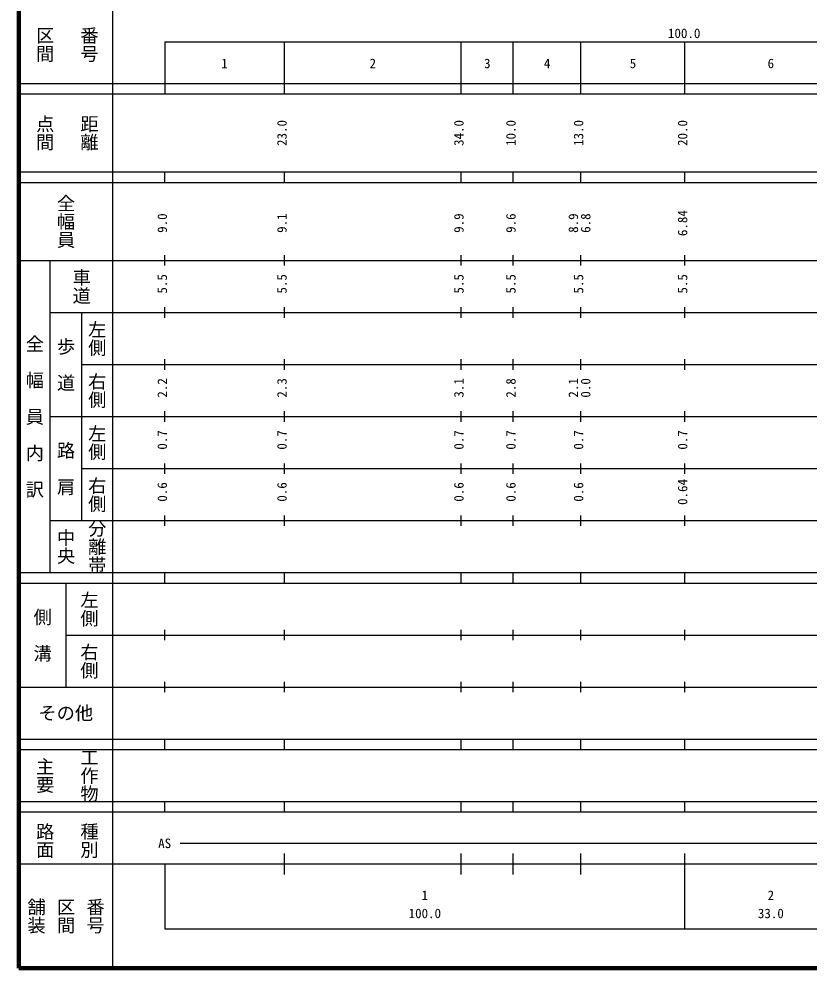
# Model space of a CAD drawing. Units: millimetres on the paper, enlarged 1000 times. Extents: x 40000 to 680000, y 20000 to 380000.
# Drawn here: x 40000 to 191836, y 20000 to 202409 of the extents above; entities that cross this region are included whole.
import ezdxf
from ezdxf.enums import TextEntityAlignment as Align

# ---------------------------------------------------------------- set-up
doc = ezdxf.new("R2010")
doc.units = ezdxf.units.MM
doc.header["$LTSCALE"] = 1000
doc.layers.add('M-TTL', color=2, linetype='Continuous', lineweight=140)
doc.layers.add('M-TTL-BAND', color=7, linetype='Continuous', lineweight=25)
doc.styles.add('@ＭＳ ゴシック', font='')
doc.styles.add('ＭＳ ゴシック', font='')
doc.styles.get('@ＭＳ ゴシック').set_extended_font_data('@MS Gothic')
doc.styles.get('ＭＳ ゴシック').set_extended_font_data('MS Gothic')

msp = doc.modelspace()

# ---------------------------------------------------------------- linework, layer by layer
at = {"layer": 'M-TTL'}
for p, q in [((40000, 380000), (40000, 20000)), ((40000, 20000), (680000, 20000))]:
    msp.add_line(p, q, dxfattribs=at)
at = {"layer": 'M-TTL-BAND'}
for p, q in [((58000, 370000), (58000, 20000)), ((68000, 198000), (579000, 198000)), ((68000, 198000), (68000, 188000)), ((91000, 188000), (91000, 198000)), ((125000, 188000), (125000, 198000)), ((135000, 188000), (135000, 198000)), ((148000, 188000), (148000, 198000)), ((168000, 188000), (168000, 198000)), ((40000, 190000), (579000, 190000)), ((40000, 188000), (579000, 188000)), ((40000, 173000), (579000, 173000)), ((68000, 171000), (68000, 173000)), ((91000, 171000), (91000, 173000)), ((125000, 171000), (125000, 173000)), ((135000, 171000), (135000, 173000)), ((148000, 171000), (148000, 173000)), ((168000, 171000), (168000, 173000)), ((40000, 171000), (579000, 171000)), ((68000, 155000), (68000, 157000)), ((91000, 155000), (91000, 157000)), ((125000, 155000), (125000, 157000)), ((135000, 155000), (135000, 157000)), ((148000, 155000), (148000, 157000)), ((168000, 155000), (168000, 157000)), ((40000, 156000), (579000, 156000)), ((46000, 96000), (46000, 156000)), ((46000, 146000), (579000, 146000)), ((52000, 146000), (52000, 106000)), ((68000, 145000), (68000, 147000)), ((91000, 145000), (91000, 147000)), ((125000, 145000), (125000, 147000)), ((135000, 145000), (135000, 147000)), ((148000, 145000), (148000, 147000)), ((168000, 145000), (168000, 147000)), ((68000, 135000), (68000, 137000)), ((91000, 135000), (91000, 137000)), ((125000, 135000), (125000, 137000)), ((135000, 135000), (135000, 137000)), ((148000, 135000), (148000, 137000)), ((168000, 135000), (168000, 137000)), ((52000, 136000), (579000, 136000)), ((46000, 126000), (579000, 126000)), ((68000, 125000), (68000, 127000)), ((91000, 125000), (91000, 127000)), ((125000, 125000), (125000, 127000)), ((135000, 125000), (135000, 127000)), ((148000, 125000), (148000, 127000)), ((168000, 125000), (168000, 127000)), ((68000, 115000), (68000, 117000)), ((91000, 115000), (91000, 117000)), ((125000, 115000), (125000, 117000)), ((135000, 115000), (135000, 117000)), ((148000, 115000), (148000, 117000)), ((168000, 115000), (168000, 117000)), ((52000, 116000), (579000, 116000)), ((46000, 106000), (579000, 106000)), ((68000, 105000), (68000, 107000)), ((91000, 105000), (91000, 107000)), ((125000, 105000), (125000, 107000)), ((135000, 105000), (135000, 107000)), ((148000, 105000), (148000, 107000)), ((168000, 105000), (168000, 107000)), ((40000, 96000), (579000, 96000)), ((68000, 94000), (68000, 96000)), ((91000, 94000), (91000, 96000)), ((125000, 94000), (125000, 96000)), ((135000, 94000), (135000, 96000)), ((148000, 94000), (148000, 96000)), ((168000, 94000), (168000, 96000)), ((40000, 94000), (579000, 94000)), ((49000, 94000), (49000, 74000)), ((49000, 84000), (579000, 84000)), ((68000, 83000), (68000, 85000)), ((91000, 83000), (91000, 85000)), ((125000, 83000), (125000, 85000)), ((135000, 83000), (135000, 85000)), ((148000, 83000), (148000, 85000)), ((168000, 83000), (168000, 85000)), ((68000, 73000), (68000, 75000)), ((91000, 73000), (91000, 75000)), ((125000, 73000), (125000, 75000)), ((135000, 73000), (135000, 75000)), ((148000, 73000), (148000, 75000)), ((168000, 73000), (168000, 75000)), ((40000, 74000), (579000, 74000)), ((40000, 64000), (579000, 64000)), ((68000, 62000), (68000, 64000)), ((91000, 62000), (91000, 64000)), ((125000, 62000), (125000, 64000)), ((135000, 62000), (135000, 64000)), ((148000, 62000), (148000, 64000)), ((168000, 62000), (168000, 64000)), ((40000, 62000), (579000, 62000)), ((40000, 52000), (579000, 52000)), ((68000, 50000), (68000, 52000)), ((91000, 50000), (91000, 52000)), ((125000, 50000), (125000, 52000)), ((135000, 50000), (135000, 52000)), ((148000, 50000), (148000, 52000)), ((168000, 50000), (168000, 52000)), ((40000, 50000), (579000, 50000)), ((71000, 44000), (565000, 44000)), ((91000, 38000), (91000, 42000)), ((125000, 38000), (125000, 42000)), ((135000, 38000), (135000, 42000)), ((148000, 38000), (148000, 42000)), ((168000, 27500), (168000, 42000)), ((40000, 40000), (579000, 40000)), ((68000, 40000), (68000, 27500)), ((68000, 27500), (579000, 27500))]:
    msp.add_line(p, q, dxfattribs=at)

# ---------------------------------------------------------------- texts
at = {"layer": 'M-TTL-BAND', "style": '@ＭＳ ゴシック'}
for s, p in [('番号', (53500, 197500)), ('区間', (45000, 197500)), ('点間', (45000, 180500)), ('距離', (53500, 180500)), ('全幅員', (49000, 163500)), ('車道', (52000, 151000)), ('左側', (55000, 141000)), ('全\u3000幅\u3000員\u3000内\u3000訳', (43000, 126000)), ('歩\u3000道', (49000, 136000)), ('右側', (55000, 131000)), ('左側', (55000, 121000)), ('路\u3000肩', (49000, 116000)), ('右側', (55000, 111000)), ('分離帯', (55000, 101000)), ('中央', (49000, 101000)), ('左側', (53500, 89000)), ('側\u3000溝', (44500, 84000)), ('右側', (53500, 79000)), ('主要', (45000, 57000)), ('工作物', (53500, 57000)), ('路面', (45000, 44500)), ('種別', (53500, 44500)), ('舗装', (43333, 30000)), ('区間', (49000, 30000)), ('番号', (54667, 30000))]:
    msp.add_text(s, height=2566, rotation=270, dxfattribs=at).set_placement(p, align=Align.MIDDLE_CENTER)
at = {"layer": 'M-TTL-BAND', "style": 'ＭＳ ゴシック'}
for s, p in [('100.0', (167844, 198195)), ('1', (79500, 192405)), ('2', (108000, 192405)), ('3', (130000, 192405)), ('4', (141500, 192405)), ('5', (158000, 192405)), ('6', (184500, 192405)), ('AS', (68000, 42500)), ('1', (118000, 32523)), ('2', (184500, 32523)), ('100.0', (118000, 29033)), ('33.0', (184500, 29033))]:
    msp.add_text(s, height=1833, dxfattribs=at).set_placement(p, align=Align.BOTTOM_CENTER)
for s, p in [('23.0', (92000, 180500)), ('34.0', (126000, 180500)), ('10.0', (136000, 180500)), ('13.0', (149000, 180500)), ('20.0', (169000, 180500)), ('9.0', (69000, 163174)), ('9.1', (92000, 163174)), ('9.9', (126000, 163174)), ('9.6', (136000, 163174)), ('8.9', (148000, 163174)), ('6.8', (150370, 163174)), ('6.84', (169000, 163174)), ('5.5', (69000, 151500)), ('5.5', (92000, 151500)), ('5.5', (126000, 151500)), ('5.5', (136000, 151500)), ('5.5', (149000, 151500)), ('5.5', (169000, 151500)), ('2.2', (69000, 131500)), ('2.3', (92000, 131500)), ('3.1', (126000, 131500)), ('2.8', (136000, 131500)), ('2.1', (148000, 131500)), ('0.0', (150370, 131500)), ('0.7', (69000, 121500)), ('0.7', (92000, 121500)), ('0.7', (126000, 121500)), ('0.7', (136000, 121500)), ('0.7', (149000, 121500)), ('0.7', (169000, 121500)), ('0.6', (69000, 111500)), ('0.6', (92000, 111500)), ('0.6', (126000, 111500)), ('0.6', (136000, 111500)), ('0.6', (149000, 111500)), ('0.64', (169000, 111500))]:
    msp.add_text(s, height=1833, rotation=90, dxfattribs=at).set_placement(p, align=Align.BOTTOM_CENTER)
msp.add_text('その他', height=2566, dxfattribs=at).set_placement((49000, 69000), align=Align.MIDDLE_CENTER)

doc.saveas('drawing.dxf')
